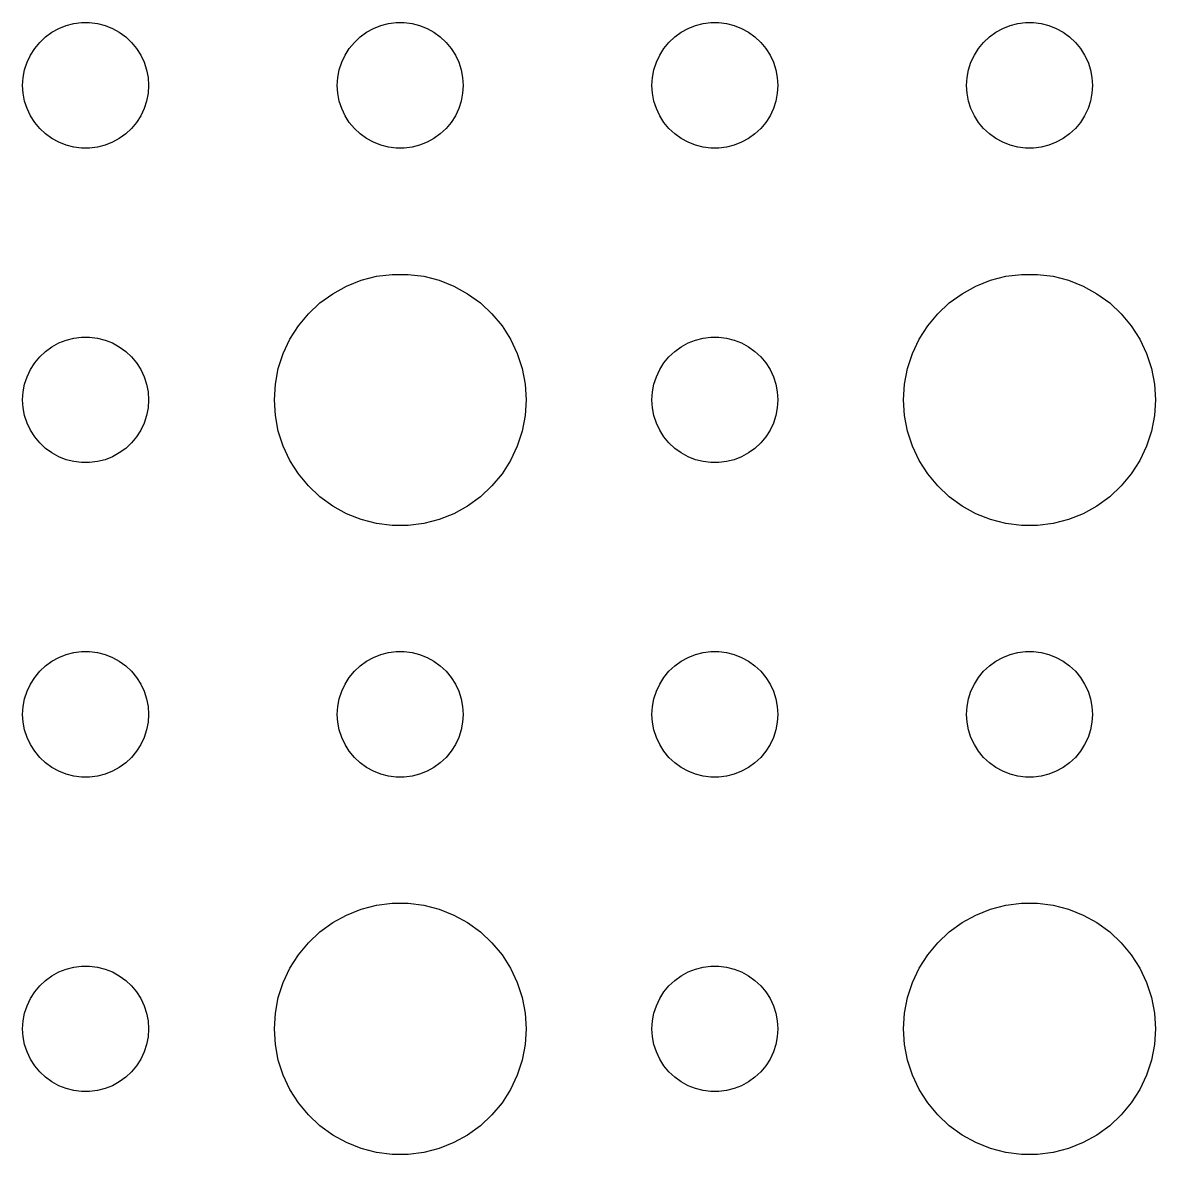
# Model space of a CAD drawing. Header units: metres. Extents: x -134 to 134, y -134 to 134.
# Drawn here: x -31.5 to -4.5, y -100.49 to -73.5 of the extents above; entities that cross this region are included whole.
import ezdxf

# ---------------------------------------------------------------- set-up
doc = ezdxf.new("R2010")
doc.units = ezdxf.units.M

msp = doc.modelspace()

# ---------------------------------------------------------------- linework, layer by layer
for p, q in [((-30.8037, -73.7335), (-30.6387, -73.6428)), ((-30.6387, -73.6428), (-30.4635, -73.5734)), ((-30.4635, -73.5734), (-30.2811, -73.5266)), ((-30.2811, -73.5266), (-30.0942, -73.503)), ((-30.0942, -73.503), (-29.9058, -73.503)), ((-29.9058, -73.503), (-29.7189, -73.5266)), ((-29.7189, -73.5266), (-29.5365, -73.5734)), ((-29.5365, -73.5734), (-29.3613, -73.6428)), ((-29.3613, -73.6428), (-29.1963, -73.7335)), ((-23.3037, -73.7335), (-23.1387, -73.6428)), ((-23.1387, -73.6428), (-22.9635, -73.5734)), ((-22.9635, -73.5734), (-22.7811, -73.5266)), ((-22.7811, -73.5266), (-22.5942, -73.503)), ((-22.5942, -73.503), (-22.4058, -73.503)), ((-22.4058, -73.503), (-22.2189, -73.5266)), ((-22.2189, -73.5266), (-22.0365, -73.5734)), ((-22.0365, -73.5734), (-21.8613, -73.6428)), ((-21.8613, -73.6428), (-21.6963, -73.7335)), ((-15.8037, -73.7335), (-15.6387, -73.6428)), ((-15.6387, -73.6428), (-15.4635, -73.5734)), ((-15.4635, -73.5734), (-15.2811, -73.5266)), ((-15.2811, -73.5266), (-15.0942, -73.503)), ((-15.0942, -73.503), (-14.9058, -73.503)), ((-14.9058, -73.503), (-14.7189, -73.5266)), ((-14.7189, -73.5266), (-14.5365, -73.5734)), ((-14.5365, -73.5734), (-14.3613, -73.6428)), ((-14.3613, -73.6428), (-14.1963, -73.7335)), ((-8.30373, -73.7335), (-8.13866, -73.6428)), ((-8.13866, -73.6428), (-7.96352, -73.5734)), ((-7.96352, -73.5734), (-7.78107, -73.5266)), ((-7.78107, -73.5266), (-7.59418, -73.503)), ((-7.59418, -73.503), (-7.40581, -73.503)), ((-7.40581, -73.503), (-7.21892, -73.5266)), ((-7.21892, -73.5266), (-7.03647, -73.5734)), ((-7.03647, -73.5734), (-6.86133, -73.6428)), ((-6.86133, -73.6428), (-6.69626, -73.7335)), ((-31.2135, -74.1183), (-31.0934, -73.9732)), ((-31.0934, -73.9732), (-30.9561, -73.8442)), ((-30.9561, -73.8442), (-30.8037, -73.7335)), ((-29.1963, -73.7335), (-29.0439, -73.8442)), ((-29.0439, -73.8442), (-28.9065, -73.9732)), ((-28.9065, -73.9732), (-28.7865, -74.1183)), ((-23.7135, -74.1183), (-23.5934, -73.9732)), ((-23.5934, -73.9732), (-23.4561, -73.8442)), ((-23.4561, -73.8442), (-23.3037, -73.7335)), ((-21.6963, -73.7335), (-21.5439, -73.8442)), ((-21.5439, -73.8442), (-21.4065, -73.9732)), ((-21.4065, -73.9732), (-21.2865, -74.1183)), ((-16.2135, -74.1183), (-16.0934, -73.9732)), ((-16.0934, -73.9732), (-15.9561, -73.8442)), ((-15.9561, -73.8442), (-15.8037, -73.7335)), ((-14.1963, -73.7335), (-14.0439, -73.8442)), ((-14.0439, -73.8442), (-13.9065, -73.9732)), ((-13.9065, -73.9732), (-13.7865, -74.1183)), ((-8.71352, -74.1183), (-8.59344, -73.9732)), ((-8.59344, -73.9732), (-8.45613, -73.8442)), ((-8.45613, -73.8442), (-8.30373, -73.7335)), ((-6.69626, -73.7335), (-6.54385, -73.8442)), ((-6.54385, -73.8442), (-6.40654, -73.9732)), ((-6.40654, -73.9732), (-6.28647, -74.1183)), ((-31.3145, -74.2774), (-31.2135, -74.1183)), ((-28.7865, -74.1183), (-28.6855, -74.2774)), ((-23.8145, -74.2774), (-23.7135, -74.1183)), ((-21.2865, -74.1183), (-21.1855, -74.2774)), ((-16.3145, -74.2774), (-16.2135, -74.1183)), ((-13.7865, -74.1183), (-13.6855, -74.2774)), ((-8.81445, -74.2774), (-8.71352, -74.1183)), ((-6.28647, -74.1183), (-6.18553, -74.2774)), ((-31.4529, -74.627), (-31.3947, -74.4478)), ((-31.3947, -74.4478), (-31.3145, -74.2774)), ((-28.6855, -74.2774), (-28.6053, -74.4478)), ((-28.6053, -74.4478), (-28.5471, -74.627)), ((-23.9529, -74.627), (-23.8947, -74.4478)), ((-23.8947, -74.4478), (-23.8145, -74.2774)), ((-21.1855, -74.2774), (-21.1053, -74.4478)), ((-21.1053, -74.4478), (-21.0471, -74.627)), ((-16.4529, -74.627), (-16.3947, -74.4478)), ((-16.3947, -74.4478), (-16.3145, -74.2774)), ((-13.6855, -74.2774), (-13.6053, -74.4478)), ((-13.6053, -74.4478), (-13.5471, -74.627)), ((-8.95287, -74.627), (-8.89465, -74.4478)), ((-8.89465, -74.4478), (-8.81445, -74.2774)), ((-6.18553, -74.2774), (-6.10533, -74.4478)), ((-6.10533, -74.4478), (-6.04712, -74.627)), ((-31.4882, -74.812), (-31.4529, -74.627)), ((-28.5471, -74.627), (-28.5118, -74.812)), ((-23.9882, -74.812), (-23.9529, -74.627)), ((-21.0471, -74.627), (-21.0118, -74.812)), ((-16.4882, -74.812), (-16.4529, -74.627)), ((-13.5471, -74.627), (-13.5118, -74.812)), ((-8.98816, -74.812), (-8.95287, -74.627)), ((-6.04712, -74.627), (-6.01183, -74.812)), ((-31.5, -75), (-31.4882, -74.812)), ((-31.4882, -75.188), (-31.5, -75)), ((-28.5118, -74.812), (-28.5, -75)), ((-28.5, -75), (-28.5118, -75.188)), ((-24, -75), (-23.9882, -74.812)), ((-23.9882, -75.188), (-24, -75)), ((-21.0118, -74.812), (-21, -75)), ((-21, -75), (-21.0118, -75.188)), ((-16.5, -75), (-16.4882, -74.812)), ((-16.4882, -75.188), (-16.5, -75)), ((-13.5118, -74.812), (-13.5, -75)), ((-13.5, -75), (-13.5118, -75.188)), ((-9, -75), (-8.98816, -74.812)), ((-8.98816, -75.188), (-9, -75)), ((-6.01183, -74.812), (-6, -75)), ((-6, -75), (-6.01183, -75.188)), ((-31.4529, -75.373), (-31.4882, -75.188)), ((-28.5118, -75.188), (-28.5471, -75.373)), ((-23.9529, -75.373), (-23.9882, -75.188)), ((-21.0118, -75.188), (-21.0471, -75.373)), ((-16.4529, -75.373), (-16.4882, -75.188)), ((-13.5118, -75.188), (-13.5471, -75.373)), ((-8.95287, -75.373), (-8.98816, -75.188)), ((-6.01183, -75.188), (-6.04712, -75.373)), ((-31.3947, -75.5522), (-31.4529, -75.373)), ((-31.3145, -75.7226), (-31.3947, -75.5522)), ((-28.6053, -75.5522), (-28.6855, -75.7226)), ((-28.5471, -75.373), (-28.6053, -75.5522)), ((-23.8947, -75.5522), (-23.9529, -75.373)), ((-23.8145, -75.7226), (-23.8947, -75.5522)), ((-21.1053, -75.5522), (-21.1855, -75.7226)), ((-21.0471, -75.373), (-21.1053, -75.5522)), ((-16.3947, -75.5522), (-16.4529, -75.373)), ((-16.3145, -75.7226), (-16.3947, -75.5522)), ((-13.6053, -75.5522), (-13.6855, -75.7226)), ((-13.5471, -75.373), (-13.6053, -75.5522)), ((-8.89465, -75.5522), (-8.95287, -75.373)), ((-8.81445, -75.7226), (-8.89465, -75.5522)), ((-6.10533, -75.5522), (-6.18553, -75.7226)), ((-6.04712, -75.373), (-6.10533, -75.5522)), ((-31.2135, -75.8817), (-31.3145, -75.7226)), ((-28.6855, -75.7226), (-28.7865, -75.8817)), ((-23.7135, -75.8817), (-23.8145, -75.7226)), ((-21.1855, -75.7226), (-21.2865, -75.8817)), ((-16.2135, -75.8817), (-16.3145, -75.7226)), ((-13.6855, -75.7226), (-13.7865, -75.8817)), ((-8.71352, -75.8817), (-8.81445, -75.7226)), ((-6.18553, -75.7226), (-6.28647, -75.8817)), ((-31.0934, -76.0268), (-31.2135, -75.8817)), ((-30.9561, -76.1558), (-31.0934, -76.0268)), ((-28.9065, -76.0268), (-29.0439, -76.1558)), ((-28.7865, -75.8817), (-28.9065, -76.0268)), ((-23.5934, -76.0268), (-23.7135, -75.8817)), ((-23.4561, -76.1558), (-23.5934, -76.0268)), ((-21.4065, -76.0268), (-21.5439, -76.1558)), ((-21.2865, -75.8817), (-21.4065, -76.0268)), ((-16.0934, -76.0268), (-16.2135, -75.8817)), ((-15.9561, -76.1558), (-16.0934, -76.0268)), ((-13.9065, -76.0268), (-14.0439, -76.1558)), ((-13.7865, -75.8817), (-13.9065, -76.0268)), ((-8.59344, -76.0268), (-8.71352, -75.8817)), ((-8.45613, -76.1558), (-8.59344, -76.0268)), ((-6.40654, -76.0268), (-6.54385, -76.1558)), ((-6.28647, -75.8817), (-6.40654, -76.0268)), ((-30.8037, -76.2665), (-30.9561, -76.1558)), ((-30.6387, -76.3572), (-30.8037, -76.2665)), ((-30.4635, -76.4266), (-30.6387, -76.3572)), ((-29.3613, -76.3572), (-29.5365, -76.4266)), ((-29.1963, -76.2665), (-29.3613, -76.3572)), ((-29.0439, -76.1558), (-29.1963, -76.2665)), ((-23.3037, -76.2665), (-23.4561, -76.1558)), ((-23.1387, -76.3572), (-23.3037, -76.2665)), ((-22.9635, -76.4266), (-23.1387, -76.3572)), ((-21.8613, -76.3572), (-22.0365, -76.4266)), ((-21.6963, -76.2665), (-21.8613, -76.3572)), ((-21.5439, -76.1558), (-21.6963, -76.2665)), ((-15.8037, -76.2665), (-15.9561, -76.1558)), ((-15.6387, -76.3572), (-15.8037, -76.2665)), ((-15.4635, -76.4266), (-15.6387, -76.3572)), ((-14.3613, -76.3572), (-14.5365, -76.4266)), ((-14.1963, -76.2665), (-14.3613, -76.3572)), ((-14.0439, -76.1558), (-14.1963, -76.2665)), ((-8.30373, -76.2665), (-8.45613, -76.1558)), ((-8.13866, -76.3572), (-8.30373, -76.2665)), ((-7.96352, -76.4266), (-8.13866, -76.3572)), ((-6.86133, -76.3572), (-7.03647, -76.4266)), ((-6.69626, -76.2665), (-6.86133, -76.3572)), ((-6.54385, -76.1558), (-6.69626, -76.2665)), ((-30.2811, -76.4734), (-30.4635, -76.4266)), ((-30.0942, -76.497), (-30.2811, -76.4734)), ((-29.9058, -76.497), (-30.0942, -76.497)), ((-29.7189, -76.4734), (-29.9058, -76.497)), ((-29.5365, -76.4266), (-29.7189, -76.4734)), ((-22.7811, -76.4734), (-22.9635, -76.4266)), ((-22.5942, -76.497), (-22.7811, -76.4734)), ((-22.4058, -76.497), (-22.5942, -76.497)), ((-22.2189, -76.4734), (-22.4058, -76.497)), ((-22.0365, -76.4266), (-22.2189, -76.4734)), ((-15.2811, -76.4734), (-15.4635, -76.4266)), ((-15.0942, -76.497), (-15.2811, -76.4734)), ((-14.9058, -76.497), (-15.0942, -76.497)), ((-14.7189, -76.4734), (-14.9058, -76.497)), ((-14.5365, -76.4266), (-14.7189, -76.4734)), ((-7.78107, -76.4734), (-7.96352, -76.4266)), ((-7.59418, -76.497), (-7.78107, -76.4734)), ((-7.40581, -76.497), (-7.59418, -76.497)), ((-7.21892, -76.4734), (-7.40581, -76.497)), ((-7.03647, -76.4266), (-7.21892, -76.4734)), ((-23.7773, -79.7855), (-23.427, -79.6468)), ((-23.427, -79.6468), (-23.0621, -79.5531)), ((-23.0621, -79.5531), (-22.6884, -79.5059)), ((-22.6884, -79.5059), (-22.3116, -79.5059)), ((-22.3116, -79.5059), (-21.9379, -79.5531)), ((-21.9379, -79.5531), (-21.5729, -79.6468)), ((-21.5729, -79.6468), (-21.2227, -79.7855)), ((-8.77733, -79.7855), (-8.42705, -79.6468)), ((-8.42705, -79.6468), (-8.06213, -79.5531)), ((-8.06213, -79.5531), (-7.68837, -79.5059)), ((-7.68837, -79.5059), (-7.31161, -79.5059)), ((-7.31161, -79.5059), (-6.93785, -79.5531)), ((-6.93785, -79.5531), (-6.57294, -79.6468)), ((-6.57294, -79.6468), (-6.22266, -79.7855)), ((-24.1075, -79.967), (-23.7773, -79.7855)), ((-21.2227, -79.7855), (-20.8925, -79.967)), ((-9.10747, -79.967), (-8.77733, -79.7855)), ((-6.22266, -79.7855), (-5.89252, -79.967)), ((-24.6869, -80.4464), (-24.4123, -80.1885)), ((-24.4123, -80.1885), (-24.1075, -79.967)), ((-20.8925, -79.967), (-20.5877, -80.1885)), ((-20.5877, -80.1885), (-20.3131, -80.4464)), ((-9.6869, -80.4464), (-9.41226, -80.1885)), ((-9.41226, -80.1885), (-9.10747, -79.967)), ((-5.89252, -79.967), (-5.58772, -80.1885)), ((-5.58772, -80.1885), (-5.31308, -80.4464)), ((-24.927, -80.7366), (-24.6869, -80.4464)), ((-20.3131, -80.4464), (-20.0729, -80.7366)), ((-9.92705, -80.7366), (-9.6869, -80.4464)), ((-5.31308, -80.4464), (-5.07294, -80.7366)), ((-25.1289, -81.0547), (-24.927, -80.7366)), ((-20.0729, -80.7366), (-19.8711, -81.0547)), ((-10.1289, -81.0547), (-9.92705, -80.7366)), ((-5.07294, -80.7366), (-4.87108, -81.0547)), ((-30.9561, -81.3442), (-30.8037, -81.2335)), ((-30.8037, -81.2335), (-30.6387, -81.1428)), ((-30.6387, -81.1428), (-30.4635, -81.0734)), ((-30.4635, -81.0734), (-30.2811, -81.0266)), ((-30.2811, -81.0266), (-30.0942, -81.003)), ((-30.0942, -81.003), (-29.9058, -81.003)), ((-29.9058, -81.003), (-29.7189, -81.0266)), ((-29.7189, -81.0266), (-29.5365, -81.0734)), ((-29.5365, -81.0734), (-29.3613, -81.1428)), ((-29.3613, -81.1428), (-29.1963, -81.2335)), ((-29.1963, -81.2335), (-29.0439, -81.3442)), ((-25.2893, -81.3956), (-25.1289, -81.0547)), ((-19.8711, -81.0547), (-19.7107, -81.3956)), ((-15.9561, -81.3442), (-15.8037, -81.2335)), ((-15.8037, -81.2335), (-15.6387, -81.1428)), ((-15.6387, -81.1428), (-15.4635, -81.0734)), ((-15.4635, -81.0734), (-15.2811, -81.0266)), ((-15.2811, -81.0266), (-15.0942, -81.003)), ((-15.0942, -81.003), (-14.9058, -81.003)), ((-14.9058, -81.003), (-14.7189, -81.0266)), ((-14.7189, -81.0266), (-14.5365, -81.0734)), ((-14.5365, -81.0734), (-14.3613, -81.1428)), ((-14.3613, -81.1428), (-14.1963, -81.2335)), ((-14.1963, -81.2335), (-14.0439, -81.3442)), ((-10.2893, -81.3956), (-10.1289, -81.0547)), ((-4.87108, -81.0547), (-4.71066, -81.3956)), ((-31.2135, -81.6183), (-31.0934, -81.4732)), ((-31.0934, -81.4732), (-30.9561, -81.3442)), ((-29.0439, -81.3442), (-28.9065, -81.4732)), ((-28.9065, -81.4732), (-28.7865, -81.6183)), ((-25.4057, -81.7539), (-25.2893, -81.3956)), ((-19.7107, -81.3956), (-19.5942, -81.7539)), ((-16.2135, -81.6183), (-16.0934, -81.4732)), ((-16.0934, -81.4732), (-15.9561, -81.3442)), ((-14.0439, -81.3442), (-13.9065, -81.4732)), ((-13.9065, -81.4732), (-13.7865, -81.6183)), ((-10.4057, -81.7539), (-10.2893, -81.3956)), ((-4.71066, -81.3956), (-4.59424, -81.7539)), ((-31.3947, -81.9478), (-31.3145, -81.7774)), ((-31.3145, -81.7774), (-31.2135, -81.6183)), ((-28.7865, -81.6183), (-28.6855, -81.7774)), ((-28.6855, -81.7774), (-28.6053, -81.9478)), ((-25.4763, -82.124), (-25.4057, -81.7539)), ((-19.5942, -81.7539), (-19.5237, -82.124)), ((-16.3947, -81.9478), (-16.3145, -81.7774)), ((-16.3145, -81.7774), (-16.2135, -81.6183)), ((-13.7865, -81.6183), (-13.6855, -81.7774)), ((-13.6855, -81.7774), (-13.6053, -81.9478)), ((-10.4763, -82.124), (-10.4057, -81.7539)), ((-4.59424, -81.7539), (-4.52365, -82.124)), ((-31.4529, -82.127), (-31.3947, -81.9478)), ((-28.6053, -81.9478), (-28.5471, -82.127)), ((-16.4529, -82.127), (-16.3947, -81.9478)), ((-13.6053, -81.9478), (-13.5471, -82.127)), ((-31.5, -82.5), (-31.4882, -82.312)), ((-31.4882, -82.312), (-31.4529, -82.127)), ((-28.5471, -82.127), (-28.5118, -82.312)), ((-28.5118, -82.312), (-28.5, -82.5)), ((-25.5, -82.5), (-25.4763, -82.124)), ((-19.5237, -82.124), (-19.5, -82.5)), ((-16.5, -82.5), (-16.4882, -82.312)), ((-16.4882, -82.312), (-16.4529, -82.127)), ((-13.5471, -82.127), (-13.5118, -82.312)), ((-13.5118, -82.312), (-13.5, -82.5)), ((-10.5, -82.5), (-10.4763, -82.124)), ((-4.52365, -82.124), (-4.5, -82.5)), ((-31.4882, -82.688), (-31.5, -82.5)), ((-28.5, -82.5), (-28.5118, -82.688)), ((-25.4763, -82.876), (-25.5, -82.5)), ((-19.5, -82.5), (-19.5237, -82.876)), ((-16.4882, -82.688), (-16.5, -82.5)), ((-13.5, -82.5), (-13.5118, -82.688)), ((-10.4763, -82.876), (-10.5, -82.5)), ((-4.5, -82.5), (-4.52365, -82.876)), ((-31.4529, -82.873), (-31.4882, -82.688)), ((-31.3947, -83.0522), (-31.4529, -82.873)), ((-28.5471, -82.873), (-28.6053, -83.0522)), ((-28.5118, -82.688), (-28.5471, -82.873)), ((-25.4057, -83.2461), (-25.4763, -82.876)), ((-19.5237, -82.876), (-19.5942, -83.2461)), ((-16.4529, -82.873), (-16.4882, -82.688)), ((-16.3947, -83.0522), (-16.4529, -82.873)), ((-13.5471, -82.873), (-13.6053, -83.0522)), ((-13.5118, -82.688), (-13.5471, -82.873)), ((-10.4057, -83.2461), (-10.4763, -82.876)), ((-4.52365, -82.876), (-4.59424, -83.2461)), ((-31.3145, -83.2226), (-31.3947, -83.0522)), ((-28.6053, -83.0522), (-28.6855, -83.2226)), ((-16.3145, -83.2226), (-16.3947, -83.0522)), ((-13.6053, -83.0522), (-13.6855, -83.2226)), ((-31.2135, -83.3817), (-31.3145, -83.2226)), ((-31.0934, -83.5268), (-31.2135, -83.3817)), ((-28.7865, -83.3817), (-28.9065, -83.5268)), ((-28.6855, -83.2226), (-28.7865, -83.3817)), ((-25.2893, -83.6044), (-25.4057, -83.2461)), ((-19.5942, -83.2461), (-19.7107, -83.6044)), ((-16.2135, -83.3817), (-16.3145, -83.2226)), ((-16.0934, -83.5268), (-16.2135, -83.3817)), ((-13.7865, -83.3817), (-13.9065, -83.5268)), ((-13.6855, -83.2226), (-13.7865, -83.3817)), ((-10.2893, -83.6044), (-10.4057, -83.2461)), ((-4.59424, -83.2461), (-4.71066, -83.6044)), ((-30.9561, -83.6558), (-31.0934, -83.5268)), ((-30.8037, -83.7665), (-30.9561, -83.6558)), ((-29.0439, -83.6558), (-29.1963, -83.7665)), ((-28.9065, -83.5268), (-29.0439, -83.6558)), ((-25.1289, -83.9453), (-25.2893, -83.6044)), ((-19.7107, -83.6044), (-19.8711, -83.9453)), ((-15.9561, -83.6558), (-16.0934, -83.5268)), ((-15.8037, -83.7665), (-15.9561, -83.6558)), ((-14.0439, -83.6558), (-14.1963, -83.7665)), ((-13.9065, -83.5268), (-14.0439, -83.6558)), ((-10.1289, -83.9453), (-10.2893, -83.6044)), ((-4.71066, -83.6044), (-4.87108, -83.9453)), ((-30.6387, -83.8572), (-30.8037, -83.7665)), ((-30.4635, -83.9266), (-30.6387, -83.8572)), ((-30.2811, -83.9734), (-30.4635, -83.9266)), ((-29.5365, -83.9266), (-29.7189, -83.9734)), ((-29.3613, -83.8572), (-29.5365, -83.9266)), ((-29.1963, -83.7665), (-29.3613, -83.8572)), ((-24.927, -84.2634), (-25.1289, -83.9453)), ((-19.8711, -83.9453), (-20.0729, -84.2634)), ((-15.6387, -83.8572), (-15.8037, -83.7665)), ((-15.4635, -83.9266), (-15.6387, -83.8572)), ((-15.2811, -83.9734), (-15.4635, -83.9266)), ((-14.5365, -83.9266), (-14.7189, -83.9734)), ((-14.3613, -83.8572), (-14.5365, -83.9266)), ((-14.1963, -83.7665), (-14.3613, -83.8572)), ((-9.92705, -84.2634), (-10.1289, -83.9453)), ((-4.87108, -83.9453), (-5.07294, -84.2634)), ((-30.0942, -83.997), (-30.2811, -83.9734)), ((-29.9058, -83.997), (-30.0942, -83.997)), ((-29.7189, -83.9734), (-29.9058, -83.997)), ((-15.0942, -83.997), (-15.2811, -83.9734)), ((-14.9058, -83.997), (-15.0942, -83.997)), ((-14.7189, -83.9734), (-14.9058, -83.997)), ((-24.6869, -84.5536), (-24.927, -84.2634)), ((-20.0729, -84.2634), (-20.3131, -84.5536)), ((-9.6869, -84.5536), (-9.92705, -84.2634)), ((-5.07294, -84.2634), (-5.31308, -84.5536)), ((-24.4123, -84.8115), (-24.6869, -84.5536)), ((-20.3131, -84.5536), (-20.5877, -84.8115)), ((-9.41226, -84.8115), (-9.6869, -84.5536)), ((-5.31308, -84.5536), (-5.58772, -84.8115)), ((-24.1075, -85.033), (-24.4123, -84.8115)), ((-23.7773, -85.2145), (-24.1075, -85.033)), ((-20.8925, -85.033), (-21.2227, -85.2145)), ((-20.5877, -84.8115), (-20.8925, -85.033)), ((-9.10747, -85.033), (-9.41226, -84.8115)), ((-8.77733, -85.2145), (-9.10747, -85.033)), ((-5.89252, -85.033), (-6.22266, -85.2145)), ((-5.58772, -84.8115), (-5.89252, -85.033)), ((-23.427, -85.3532), (-23.7773, -85.2145)), ((-21.2227, -85.2145), (-21.5729, -85.3532)), ((-8.42705, -85.3532), (-8.77733, -85.2145)), ((-6.22266, -85.2145), (-6.57294, -85.3532)), ((-23.0621, -85.4469), (-23.427, -85.3532)), ((-22.6884, -85.4941), (-23.0621, -85.4469)), ((-22.3116, -85.4941), (-22.6884, -85.4941)), ((-21.9379, -85.4469), (-22.3116, -85.4941)), ((-21.5729, -85.3532), (-21.9379, -85.4469)), ((-8.06213, -85.4469), (-8.42705, -85.3532)), ((-7.68837, -85.4941), (-8.06213, -85.4469)), ((-7.31161, -85.4941), (-7.68837, -85.4941)), ((-6.93785, -85.4469), (-7.31161, -85.4941)), ((-6.57294, -85.3532), (-6.93785, -85.4469)), ((-30.4635, -88.5734), (-30.2811, -88.5266)), ((-30.2811, -88.5266), (-30.0942, -88.503)), ((-30.0942, -88.503), (-29.9058, -88.503)), ((-29.9058, -88.503), (-29.7189, -88.5266)), ((-29.7189, -88.5266), (-29.5365, -88.5734)), ((-22.9635, -88.5734), (-22.7811, -88.5266)), ((-22.7811, -88.5266), (-22.5942, -88.503)), ((-22.5942, -88.503), (-22.4058, -88.503)), ((-22.4058, -88.503), (-22.2189, -88.5266)), ((-22.2189, -88.5266), (-22.0365, -88.5734)), ((-15.4635, -88.5734), (-15.2811, -88.5266)), ((-15.2811, -88.5266), (-15.0942, -88.503)), ((-15.0942, -88.503), (-14.9058, -88.503)), ((-14.9058, -88.503), (-14.7189, -88.5266)), ((-14.7189, -88.5266), (-14.5365, -88.5734)), ((-7.96352, -88.5734), (-7.78107, -88.5266)), ((-7.78107, -88.5266), (-7.59418, -88.503)), ((-7.59418, -88.503), (-7.40581, -88.503)), ((-7.40581, -88.503), (-7.21892, -88.5266)), ((-7.21892, -88.5266), (-7.03647, -88.5734)), ((-30.9561, -88.8442), (-30.8037, -88.7335)), ((-30.8037, -88.7335), (-30.6387, -88.6428)), ((-30.6387, -88.6428), (-30.4635, -88.5734)), ((-29.5365, -88.5734), (-29.3613, -88.6428)), ((-29.3613, -88.6428), (-29.1963, -88.7335)), ((-29.1963, -88.7335), (-29.0439, -88.8442)), ((-23.4561, -88.8442), (-23.3037, -88.7335)), ((-23.3037, -88.7335), (-23.1387, -88.6428)), ((-23.1387, -88.6428), (-22.9635, -88.5734)), ((-22.0365, -88.5734), (-21.8613, -88.6428)), ((-21.8613, -88.6428), (-21.6963, -88.7335)), ((-21.6963, -88.7335), (-21.5439, -88.8442)), ((-15.9561, -88.8442), (-15.8037, -88.7335)), ((-15.8037, -88.7335), (-15.6387, -88.6428)), ((-15.6387, -88.6428), (-15.4635, -88.5734)), ((-14.5365, -88.5734), (-14.3613, -88.6428)), ((-14.3613, -88.6428), (-14.1963, -88.7335)), ((-14.1963, -88.7335), (-14.0439, -88.8442)), ((-8.45613, -88.8442), (-8.30373, -88.7335)), ((-8.30373, -88.7335), (-8.13866, -88.6428)), ((-8.13866, -88.6428), (-7.96352, -88.5734)), ((-7.03647, -88.5734), (-6.86133, -88.6428)), ((-6.86133, -88.6428), (-6.69626, -88.7335)), ((-6.69626, -88.7335), (-6.54385, -88.8442)), ((-31.2135, -89.1183), (-31.0934, -88.9732)), ((-31.0934, -88.9732), (-30.9561, -88.8442)), ((-29.0439, -88.8442), (-28.9065, -88.9732)), ((-28.9065, -88.9732), (-28.7865, -89.1183)), ((-23.7135, -89.1183), (-23.5934, -88.9732)), ((-23.5934, -88.9732), (-23.4561, -88.8442)), ((-21.5439, -88.8442), (-21.4065, -88.9732)), ((-21.4065, -88.9732), (-21.2865, -89.1183)), ((-16.2135, -89.1183), (-16.0934, -88.9732)), ((-16.0934, -88.9732), (-15.9561, -88.8442)), ((-14.0439, -88.8442), (-13.9065, -88.9732)), ((-13.9065, -88.9732), (-13.7865, -89.1183)), ((-8.71352, -89.1183), (-8.59344, -88.9732)), ((-8.59344, -88.9732), (-8.45613, -88.8442)), ((-6.54385, -88.8442), (-6.40654, -88.9732)), ((-6.40654, -88.9732), (-6.28647, -89.1183)), ((-31.3947, -89.4478), (-31.3145, -89.2774)), ((-31.3145, -89.2774), (-31.2135, -89.1183)), ((-28.7865, -89.1183), (-28.6855, -89.2774)), ((-28.6855, -89.2774), (-28.6053, -89.4478)), ((-23.8947, -89.4478), (-23.8145, -89.2774)), ((-23.8145, -89.2774), (-23.7135, -89.1183)), ((-21.2865, -89.1183), (-21.1855, -89.2774)), ((-21.1855, -89.2774), (-21.1053, -89.4478)), ((-16.3947, -89.4478), (-16.3145, -89.2774)), ((-16.3145, -89.2774), (-16.2135, -89.1183)), ((-13.7865, -89.1183), (-13.6855, -89.2774)), ((-13.6855, -89.2774), (-13.6053, -89.4478)), ((-8.89465, -89.4478), (-8.81445, -89.2774)), ((-8.81445, -89.2774), (-8.71352, -89.1183)), ((-6.28647, -89.1183), (-6.18553, -89.2774)), ((-6.18553, -89.2774), (-6.10533, -89.4478)), ((-31.4882, -89.812), (-31.4529, -89.627)), ((-31.4529, -89.627), (-31.3947, -89.4478)), ((-28.6053, -89.4478), (-28.5471, -89.627)), ((-28.5471, -89.627), (-28.5118, -89.812)), ((-23.9882, -89.812), (-23.9529, -89.627)), ((-23.9529, -89.627), (-23.8947, -89.4478)), ((-21.1053, -89.4478), (-21.0471, -89.627)), ((-21.0471, -89.627), (-21.0118, -89.812)), ((-16.4882, -89.812), (-16.4529, -89.627)), ((-16.4529, -89.627), (-16.3947, -89.4478)), ((-13.6053, -89.4478), (-13.5471, -89.627)), ((-13.5471, -89.627), (-13.5118, -89.812)), ((-8.98816, -89.812), (-8.95287, -89.627)), ((-8.95287, -89.627), (-8.89465, -89.4478)), ((-6.10533, -89.4478), (-6.04712, -89.627)), ((-6.04712, -89.627), (-6.01183, -89.812)), ((-31.5, -90), (-31.4882, -89.812)), ((-28.5118, -89.812), (-28.5, -90)), ((-24, -90), (-23.9882, -89.812)), ((-21.0118, -89.812), (-21, -90)), ((-16.5, -90), (-16.4882, -89.812)), ((-13.5118, -89.812), (-13.5, -90)), ((-9, -90), (-8.98816, -89.812)), ((-6.01183, -89.812), (-6, -90)), ((-31.4882, -90.188), (-31.5, -90)), ((-28.5, -90), (-28.5118, -90.188)), ((-23.9882, -90.188), (-24, -90)), ((-21, -90), (-21.0118, -90.188)), ((-16.4882, -90.188), (-16.5, -90)), ((-13.5, -90), (-13.5118, -90.188)), ((-8.98816, -90.188), (-9, -90)), ((-6, -90), (-6.01183, -90.188)), ((-31.4529, -90.373), (-31.4882, -90.188)), ((-31.3947, -90.5522), (-31.4529, -90.373)), ((-28.5471, -90.373), (-28.6053, -90.5522)), ((-28.5118, -90.188), (-28.5471, -90.373)), ((-23.9529, -90.373), (-23.9882, -90.188)), ((-23.8947, -90.5522), (-23.9529, -90.373)), ((-21.0471, -90.373), (-21.1053, -90.5522)), ((-21.0118, -90.188), (-21.0471, -90.373)), ((-16.4529, -90.373), (-16.4882, -90.188)), ((-16.3947, -90.5522), (-16.4529, -90.373)), ((-13.5471, -90.373), (-13.6053, -90.5522)), ((-13.5118, -90.188), (-13.5471, -90.373)), ((-8.95287, -90.373), (-8.98816, -90.188)), ((-8.89465, -90.5522), (-8.95287, -90.373)), ((-6.04712, -90.373), (-6.10533, -90.5522)), ((-6.01183, -90.188), (-6.04712, -90.373)), ((-31.3145, -90.7226), (-31.3947, -90.5522)), ((-28.6053, -90.5522), (-28.6855, -90.7226)), ((-23.8145, -90.7226), (-23.8947, -90.5522)), ((-21.1053, -90.5522), (-21.1855, -90.7226)), ((-16.3145, -90.7226), (-16.3947, -90.5522)), ((-13.6053, -90.5522), (-13.6855, -90.7226)), ((-8.81445, -90.7226), (-8.89465, -90.5522)), ((-6.10533, -90.5522), (-6.18553, -90.7226)), ((-31.2135, -90.8817), (-31.3145, -90.7226)), ((-31.0934, -91.0268), (-31.2135, -90.8817)), ((-28.7865, -90.8817), (-28.9065, -91.0268)), ((-28.6855, -90.7226), (-28.7865, -90.8817)), ((-23.7135, -90.8817), (-23.8145, -90.7226)), ((-23.5934, -91.0268), (-23.7135, -90.8817)), ((-21.2865, -90.8817), (-21.4065, -91.0268)), ((-21.1855, -90.7226), (-21.2865, -90.8817)), ((-16.2135, -90.8817), (-16.3145, -90.7226)), ((-16.0934, -91.0268), (-16.2135, -90.8817)), ((-13.7865, -90.8817), (-13.9065, -91.0268)), ((-13.6855, -90.7226), (-13.7865, -90.8817)), ((-8.71352, -90.8817), (-8.81445, -90.7226)), ((-8.59344, -91.0268), (-8.71352, -90.8817)), ((-6.28647, -90.8817), (-6.40654, -91.0268)), ((-6.18553, -90.7226), (-6.28647, -90.8817)), ((-30.9561, -91.1558), (-31.0934, -91.0268)), ((-30.8037, -91.2665), (-30.9561, -91.1558)), ((-29.0439, -91.1558), (-29.1963, -91.2665)), ((-28.9065, -91.0268), (-29.0439, -91.1558)), ((-23.4561, -91.1558), (-23.5934, -91.0268)), ((-23.3037, -91.2665), (-23.4561, -91.1558)), ((-21.5439, -91.1558), (-21.6963, -91.2665)), ((-21.4065, -91.0268), (-21.5439, -91.1558)), ((-15.9561, -91.1558), (-16.0934, -91.0268)), ((-15.8037, -91.2665), (-15.9561, -91.1558)), ((-14.0439, -91.1558), (-14.1963, -91.2665)), ((-13.9065, -91.0268), (-14.0439, -91.1558)), ((-8.45613, -91.1558), (-8.59344, -91.0268)), ((-8.30373, -91.2665), (-8.45613, -91.1558)), ((-6.54385, -91.1558), (-6.69626, -91.2665)), ((-6.40654, -91.0268), (-6.54385, -91.1558)), ((-30.6387, -91.3572), (-30.8037, -91.2665)), ((-30.4635, -91.4266), (-30.6387, -91.3572)), ((-30.2811, -91.4734), (-30.4635, -91.4266)), ((-30.0942, -91.497), (-30.2811, -91.4734)), ((-29.9058, -91.497), (-30.0942, -91.497)), ((-29.7189, -91.4734), (-29.9058, -91.497)), ((-29.5365, -91.4266), (-29.7189, -91.4734)), ((-29.3613, -91.3572), (-29.5365, -91.4266)), ((-29.1963, -91.2665), (-29.3613, -91.3572)), ((-23.1387, -91.3572), (-23.3037, -91.2665)), ((-22.9635, -91.4266), (-23.1387, -91.3572)), ((-22.7811, -91.4734), (-22.9635, -91.4266)), ((-22.5942, -91.497), (-22.7811, -91.4734)), ((-22.4058, -91.497), (-22.5942, -91.497)), ((-22.2189, -91.4734), (-22.4058, -91.497)), ((-22.0365, -91.4266), (-22.2189, -91.4734)), ((-21.8613, -91.3572), (-22.0365, -91.4266)), ((-21.6963, -91.2665), (-21.8613, -91.3572)), ((-15.6387, -91.3572), (-15.8037, -91.2665)), ((-15.4635, -91.4266), (-15.6387, -91.3572)), ((-15.2811, -91.4734), (-15.4635, -91.4266)), ((-15.0942, -91.497), (-15.2811, -91.4734)), ((-14.9058, -91.497), (-15.0942, -91.497)), ((-14.7189, -91.4734), (-14.9058, -91.497)), ((-14.5365, -91.4266), (-14.7189, -91.4734)), ((-14.3613, -91.3572), (-14.5365, -91.4266)), ((-14.1963, -91.2665), (-14.3613, -91.3572)), ((-8.13866, -91.3572), (-8.30373, -91.2665)), ((-7.96352, -91.4266), (-8.13866, -91.3572)), ((-7.78107, -91.4734), (-7.96352, -91.4266)), ((-7.59418, -91.497), (-7.78107, -91.4734)), ((-7.40581, -91.497), (-7.59418, -91.497)), ((-7.21892, -91.4734), (-7.40581, -91.497)), ((-7.03647, -91.4266), (-7.21892, -91.4734)), ((-6.86133, -91.3572), (-7.03647, -91.4266)), ((-6.69626, -91.2665), (-6.86133, -91.3572)), ((-23.7773, -94.7855), (-23.427, -94.6468)), ((-23.427, -94.6468), (-23.0621, -94.5531)), ((-23.0621, -94.5531), (-22.6884, -94.5059)), ((-22.6884, -94.5059), (-22.3116, -94.5059)), ((-22.3116, -94.5059), (-21.9379, -94.5531)), ((-21.9379, -94.5531), (-21.5729, -94.6468)), ((-21.5729, -94.6468), (-21.2227, -94.7855)), ((-8.77733, -94.7855), (-8.42705, -94.6468)), ((-8.42705, -94.6468), (-8.06213, -94.5531)), ((-8.06213, -94.5531), (-7.68837, -94.5059)), ((-7.68837, -94.5059), (-7.31161, -94.5059)), ((-7.31161, -94.5059), (-6.93785, -94.5531)), ((-6.93785, -94.5531), (-6.57294, -94.6468)), ((-6.57294, -94.6468), (-6.22266, -94.7855)), ((-24.4123, -95.1885), (-24.1075, -94.967)), ((-24.1075, -94.967), (-23.7773, -94.7855)), ((-21.2227, -94.7855), (-20.8925, -94.967)), ((-20.8925, -94.967), (-20.5877, -95.1885)), ((-9.41226, -95.1885), (-9.10747, -94.967)), ((-9.10747, -94.967), (-8.77733, -94.7855)), ((-6.22266, -94.7855), (-5.89252, -94.967)), ((-5.89252, -94.967), (-5.58772, -95.1885)), ((-24.6869, -95.4464), (-24.4123, -95.1885)), ((-20.5877, -95.1885), (-20.3131, -95.4464)), ((-9.6869, -95.4464), (-9.41226, -95.1885)), ((-5.58772, -95.1885), (-5.31308, -95.4464)), ((-24.927, -95.7366), (-24.6869, -95.4464)), ((-20.3131, -95.4464), (-20.0729, -95.7366)), ((-9.92705, -95.7366), (-9.6869, -95.4464)), ((-5.31308, -95.4464), (-5.07294, -95.7366)), ((-25.1289, -96.0547), (-24.927, -95.7366)), ((-20.0729, -95.7366), (-19.8711, -96.0547)), ((-10.1289, -96.0547), (-9.92705, -95.7366)), ((-5.07294, -95.7366), (-4.87108, -96.0547)), ((-30.6387, -96.1428), (-30.4635, -96.0734)), ((-30.4635, -96.0734), (-30.2811, -96.0266)), ((-30.2811, -96.0266), (-30.0942, -96.003)), ((-30.0942, -96.003), (-29.9058, -96.003)), ((-29.9058, -96.003), (-29.7189, -96.0266)), ((-29.7189, -96.0266), (-29.5365, -96.0734)), ((-29.5365, -96.0734), (-29.3613, -96.1428)), ((-25.2893, -96.3956), (-25.1289, -96.0547)), ((-19.8711, -96.0547), (-19.7107, -96.3956)), ((-15.6387, -96.1428), (-15.4635, -96.0734)), ((-15.4635, -96.0734), (-15.2811, -96.0266)), ((-15.2811, -96.0266), (-15.0942, -96.003)), ((-15.0942, -96.003), (-14.9058, -96.003)), ((-14.9058, -96.003), (-14.7189, -96.0266)), ((-14.7189, -96.0266), (-14.5365, -96.0734)), ((-14.5365, -96.0734), (-14.3613, -96.1428)), ((-10.2893, -96.3956), (-10.1289, -96.0547)), ((-4.87108, -96.0547), (-4.71066, -96.3956)), ((-31.0934, -96.4732), (-30.9561, -96.3442)), ((-30.9561, -96.3442), (-30.8037, -96.2335)), ((-30.8037, -96.2335), (-30.6387, -96.1428)), ((-29.3613, -96.1428), (-29.1963, -96.2335)), ((-29.1963, -96.2335), (-29.0439, -96.3442)), ((-29.0439, -96.3442), (-28.9065, -96.4732)), ((-16.0934, -96.4732), (-15.9561, -96.3442)), ((-15.9561, -96.3442), (-15.8037, -96.2335)), ((-15.8037, -96.2335), (-15.6387, -96.1428)), ((-14.3613, -96.1428), (-14.1963, -96.2335)), ((-14.1963, -96.2335), (-14.0439, -96.3442)), ((-14.0439, -96.3442), (-13.9065, -96.4732)), ((-31.3145, -96.7774), (-31.2135, -96.6183)), ((-31.2135, -96.6183), (-31.0934, -96.4732)), ((-28.9065, -96.4732), (-28.7865, -96.6183)), ((-28.7865, -96.6183), (-28.6855, -96.7774)), ((-25.4057, -96.7539), (-25.2893, -96.3956)), ((-19.7107, -96.3956), (-19.5942, -96.7539)), ((-16.3145, -96.7774), (-16.2135, -96.6183)), ((-16.2135, -96.6183), (-16.0934, -96.4732)), ((-13.9065, -96.4732), (-13.7865, -96.6183)), ((-13.7865, -96.6183), (-13.6855, -96.7774)), ((-10.4057, -96.7539), (-10.2893, -96.3956)), ((-4.71066, -96.3956), (-4.59424, -96.7539)), ((-31.3947, -96.9478), (-31.3145, -96.7774)), ((-28.6855, -96.7774), (-28.6053, -96.9478)), ((-25.4763, -97.124), (-25.4057, -96.7539)), ((-19.5942, -96.7539), (-19.5237, -97.124)), ((-16.3947, -96.9478), (-16.3145, -96.7774)), ((-13.6855, -96.7774), (-13.6053, -96.9478)), ((-10.4763, -97.124), (-10.4057, -96.7539)), ((-4.59424, -96.7539), (-4.52365, -97.124)), ((-31.4882, -97.312), (-31.4529, -97.127)), ((-31.4529, -97.127), (-31.3947, -96.9478)), ((-28.6053, -96.9478), (-28.5471, -97.127)), ((-28.5471, -97.127), (-28.5118, -97.312)), ((-25.5, -97.5), (-25.4763, -97.124)), ((-19.5237, -97.124), (-19.5, -97.5)), ((-16.4882, -97.312), (-16.4529, -97.127)), ((-16.4529, -97.127), (-16.3947, -96.9478)), ((-13.6053, -96.9478), (-13.5471, -97.127)), ((-13.5471, -97.127), (-13.5118, -97.312)), ((-10.5, -97.5), (-10.4763, -97.124)), ((-4.52365, -97.124), (-4.5, -97.5)), ((-31.5, -97.5), (-31.4882, -97.312)), ((-28.5118, -97.312), (-28.5, -97.5)), ((-16.5, -97.5), (-16.4882, -97.312)), ((-13.5118, -97.312), (-13.5, -97.5)), ((-31.4882, -97.688), (-31.5, -97.5)), ((-31.4529, -97.873), (-31.4882, -97.688)), ((-28.5118, -97.688), (-28.5471, -97.873)), ((-28.5, -97.5), (-28.5118, -97.688)), ((-25.4763, -97.876), (-25.5, -97.5)), ((-19.5, -97.5), (-19.5237, -97.876)), ((-16.4882, -97.688), (-16.5, -97.5)), ((-16.4529, -97.873), (-16.4882, -97.688)), ((-13.5118, -97.688), (-13.5471, -97.873)), ((-13.5, -97.5), (-13.5118, -97.688)), ((-10.4763, -97.876), (-10.5, -97.5)), ((-4.5, -97.5), (-4.52365, -97.876)), ((-31.3947, -98.0522), (-31.4529, -97.873)), ((-28.5471, -97.873), (-28.6053, -98.0522)), ((-25.4057, -98.2461), (-25.4763, -97.876)), ((-19.5237, -97.876), (-19.5942, -98.2461)), ((-16.3947, -98.0522), (-16.4529, -97.873)), ((-13.5471, -97.873), (-13.6053, -98.0522)), ((-10.4057, -98.2461), (-10.4763, -97.876)), ((-4.52365, -97.876), (-4.59424, -98.2461)), ((-31.3145, -98.2226), (-31.3947, -98.0522)), ((-31.2135, -98.3817), (-31.3145, -98.2226)), ((-28.6855, -98.2226), (-28.7865, -98.3817)), ((-28.6053, -98.0522), (-28.6855, -98.2226)), ((-25.2893, -98.6044), (-25.4057, -98.2461)), ((-19.5942, -98.2461), (-19.7107, -98.6044)), ((-16.3145, -98.2226), (-16.3947, -98.0522)), ((-16.2135, -98.3817), (-16.3145, -98.2226)), ((-13.6855, -98.2226), (-13.7865, -98.3817)), ((-13.6053, -98.0522), (-13.6855, -98.2226)), ((-10.2893, -98.6044), (-10.4057, -98.2461)), ((-4.59424, -98.2461), (-4.71066, -98.6044)), ((-31.0934, -98.5268), (-31.2135, -98.3817)), ((-30.9561, -98.6558), (-31.0934, -98.5268)), ((-28.9065, -98.5268), (-29.0439, -98.6558)), ((-28.7865, -98.3817), (-28.9065, -98.5268)), ((-16.0934, -98.5268), (-16.2135, -98.3817)), ((-15.9561, -98.6558), (-16.0934, -98.5268)), ((-13.9065, -98.5268), (-14.0439, -98.6558)), ((-13.7865, -98.3817), (-13.9065, -98.5268)), ((-30.8037, -98.7665), (-30.9561, -98.6558)), ((-30.6387, -98.8572), (-30.8037, -98.7665)), ((-29.1963, -98.7665), (-29.3613, -98.8572)), ((-29.0439, -98.6558), (-29.1963, -98.7665)), ((-25.1289, -98.9453), (-25.2893, -98.6044)), ((-19.7107, -98.6044), (-19.8711, -98.9453)), ((-15.8037, -98.7665), (-15.9561, -98.6558)), ((-15.6387, -98.8572), (-15.8037, -98.7665)), ((-14.1963, -98.7665), (-14.3613, -98.8572)), ((-14.0439, -98.6558), (-14.1963, -98.7665)), ((-10.1289, -98.9453), (-10.2893, -98.6044)), ((-4.71066, -98.6044), (-4.87108, -98.9453)), ((-30.4635, -98.9266), (-30.6387, -98.8572)), ((-30.2811, -98.9734), (-30.4635, -98.9266)), ((-30.0942, -98.997), (-30.2811, -98.9734)), ((-29.9058, -98.997), (-30.0942, -98.997)), ((-29.7189, -98.9734), (-29.9058, -98.997)), ((-29.5365, -98.9266), (-29.7189, -98.9734)), ((-29.3613, -98.8572), (-29.5365, -98.9266)), ((-24.927, -99.2634), (-25.1289, -98.9453)), ((-19.8711, -98.9453), (-20.0729, -99.2634)), ((-15.4635, -98.9266), (-15.6387, -98.8572)), ((-15.2811, -98.9734), (-15.4635, -98.9266)), ((-15.0942, -98.997), (-15.2811, -98.9734)), ((-14.9058, -98.997), (-15.0942, -98.997)), ((-14.7189, -98.9734), (-14.9058, -98.997)), ((-14.5365, -98.9266), (-14.7189, -98.9734)), ((-14.3613, -98.8572), (-14.5365, -98.9266)), ((-9.92705, -99.2634), (-10.1289, -98.9453)), ((-4.87108, -98.9453), (-5.07294, -99.2634)), ((-24.6869, -99.5536), (-24.927, -99.2634)), ((-20.0729, -99.2634), (-20.3131, -99.5536)), ((-9.6869, -99.5536), (-9.92705, -99.2634)), ((-5.07294, -99.2634), (-5.31308, -99.5536)), ((-24.4123, -99.8115), (-24.6869, -99.5536)), ((-20.3131, -99.5536), (-20.5877, -99.8115)), ((-9.41226, -99.8115), (-9.6869, -99.5536)), ((-5.31308, -99.5536), (-5.58772, -99.8115)), ((-24.1075, -100.033), (-24.4123, -99.8115)), ((-20.5877, -99.8115), (-20.8925, -100.033)), ((-9.10747, -100.033), (-9.41226, -99.8115)), ((-5.58772, -99.8115), (-5.89252, -100.033)), ((-23.7773, -100.214), (-24.1075, -100.033)), ((-20.8925, -100.033), (-21.2227, -100.214)), ((-8.77733, -100.214), (-9.10747, -100.033)), ((-5.89252, -100.033), (-6.22266, -100.214)), ((-23.427, -100.353), (-23.7773, -100.214)), ((-23.0621, -100.447), (-23.427, -100.353)), ((-21.5729, -100.353), (-21.9379, -100.447)), ((-21.2227, -100.214), (-21.5729, -100.353)), ((-8.42705, -100.353), (-8.77733, -100.214)), ((-8.06213, -100.447), (-8.42705, -100.353)), ((-6.57294, -100.353), (-6.93785, -100.447)), ((-6.22266, -100.214), (-6.57294, -100.353)), ((-22.6884, -100.494), (-23.0621, -100.447)), ((-22.3116, -100.494), (-22.6884, -100.494)), ((-21.9379, -100.447), (-22.3116, -100.494)), ((-7.68837, -100.494), (-8.06213, -100.447)), ((-7.31161, -100.494), (-7.68837, -100.494)), ((-6.93785, -100.447), (-7.31161, -100.494))]:
    msp.add_line(p, q)

doc.saveas('drawing.dxf')
